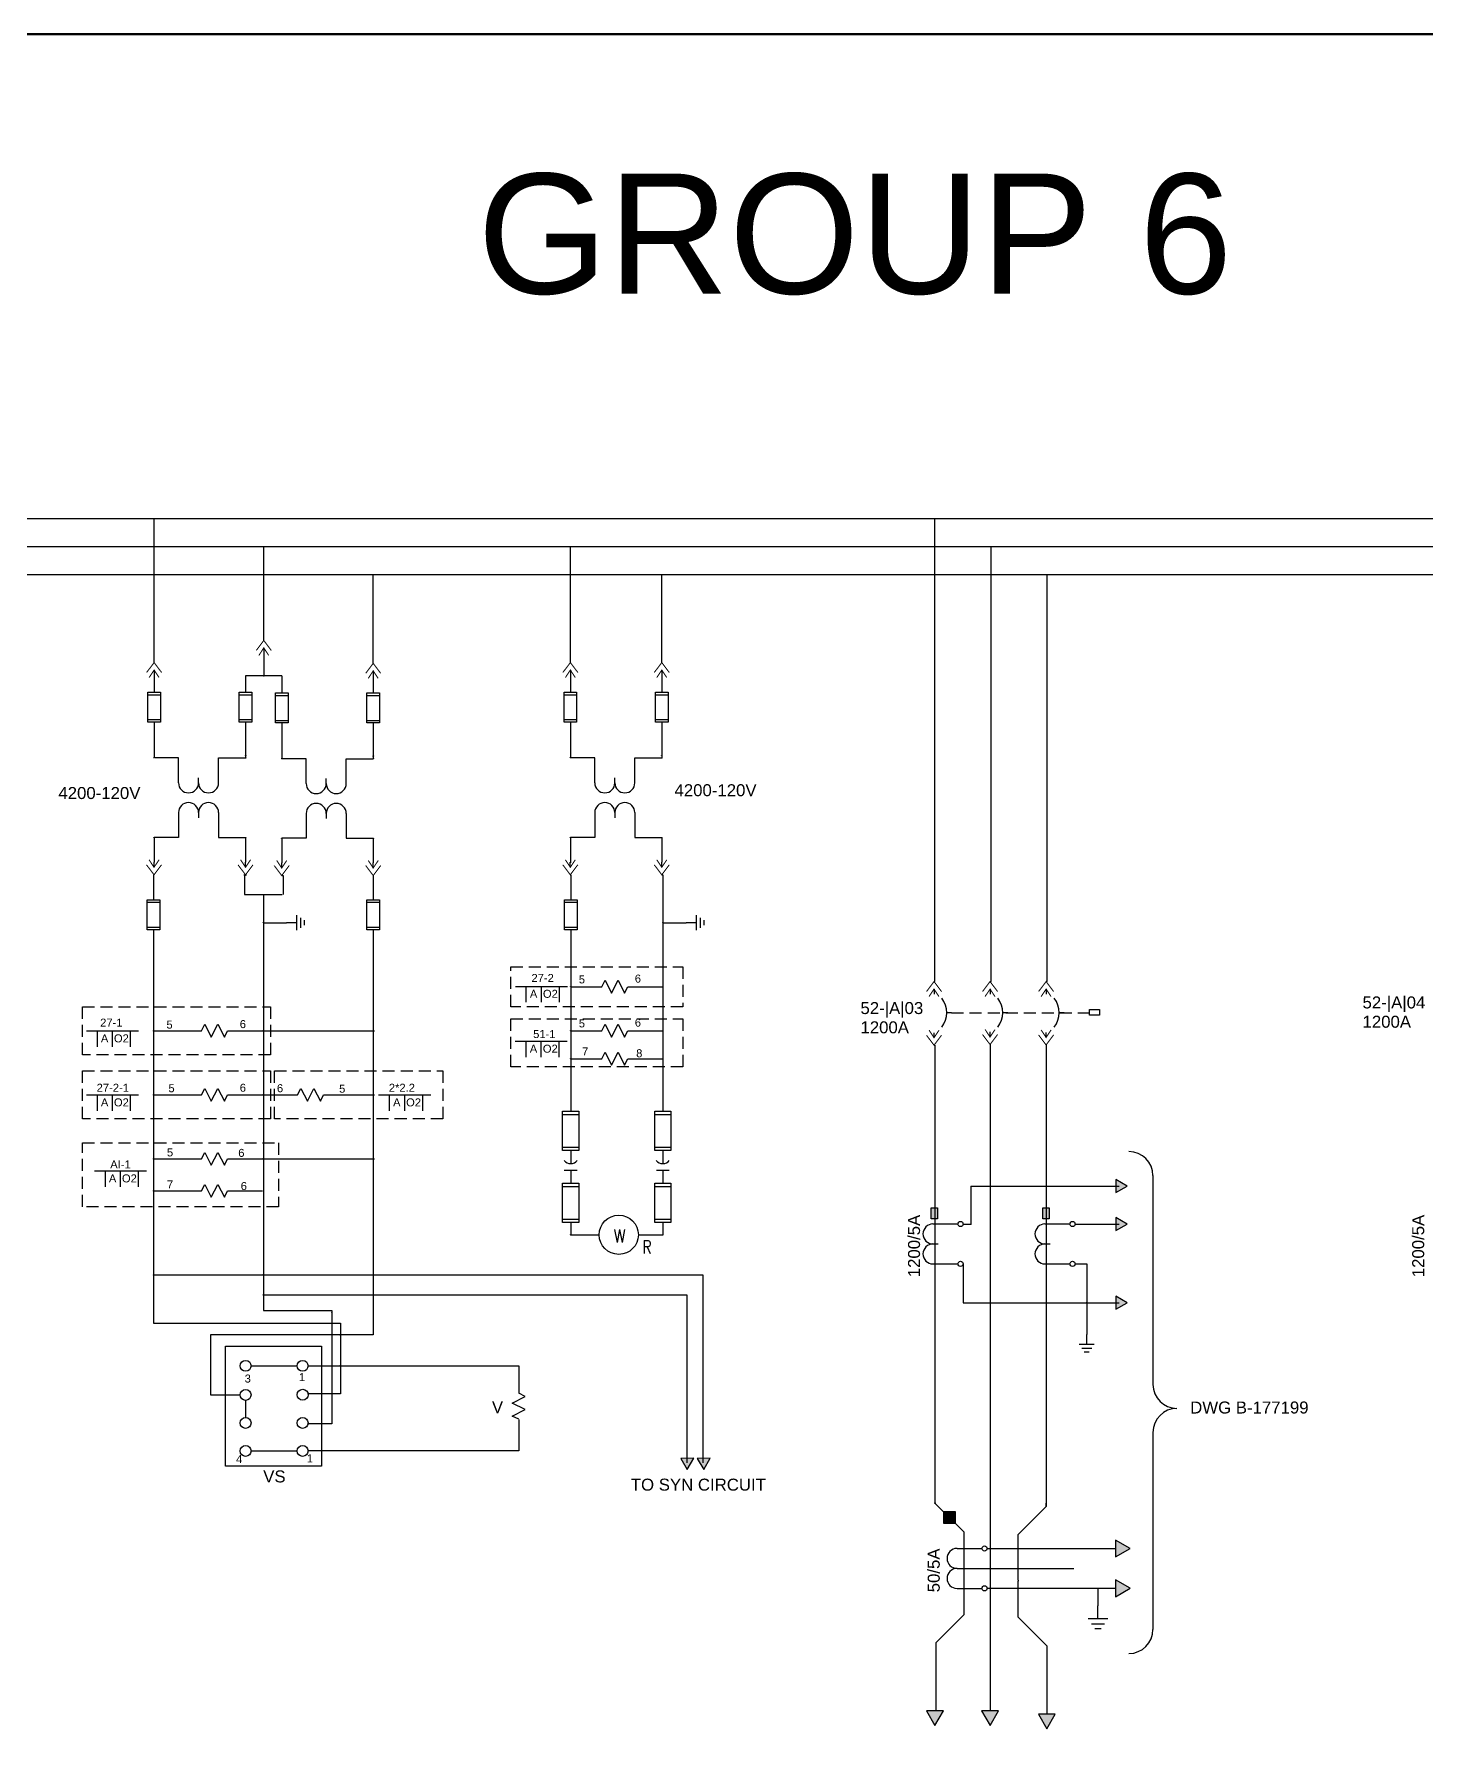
# Model space of a CAD drawing. Header units: millimetres. Extents: x -77 to 460, y -253 to 95.
# Drawn here: x 58.9 to 232.8, y -117.3 to 95.1 of the extents above; entities that cross this region are included whole.
import ezdxf
from ezdxf.enums import TextEntityAlignment as Align

# ---------------------------------------------------------------- set-up
doc = ezdxf.new("R2010")
doc.units = ezdxf.units.MM
doc.header["$LTSCALE"] = 6
doc.header["$MEASUREMENT"] = 0
doc.linetypes.add('HIDDEN', pattern=[0.375, 0.25, -0.125])
for name, color, linetype in [('HIDDEN', 7, 'HIDDEN'), ('MISC', 7, 'Continuous'), ('SYMS', 7, 'Continuous'), ('TAGS', 150, 'Continuous'), ('WIRES', 7, 'Continuous')]:
    doc.layers.add(name, color=color, linetype=linetype)
doc.styles.get("Standard").update_dxf_attribs({"font": 'arial.ttf'})
doc.styles.add('WD', font='romans.shx')

# ---------------------------------------------------------------- blocks, each defined once
blk = doc.blocks.new('VFU0')
for p, q in [((-0.078, -0.188), (-0.078, 0.188)), ((-0.078, 0.188), (0.078, 0.188)), ((0.078, 0.188), (0.078, -0.188)), ((-0.078, 0.156), (0.078, 0.156)), ((-0.078, -0.156), (0.078, -0.156)), ((0.078, -0.188), (-0.078, -0.188))]:
    blk.add_line(p, q)
at = {"style": 'WD', "width": 0.7}
for tag, p in [('INST', (0.188, 0.234)), ('LOC', (0.188, 0.078)), ('DESC1', (0.18, -0.134)), ('DESC2', (0.188, -0.297)), ('DESC3', (0.188, -0.453))]:
    blk.add_attdef(tag, p, '', height=0.125, dxfattribs=at)
at = {"linetype": 'Continuous', "style": 'WD', "width": 0.7, "flags": 8}
blk.add_attdef('TERM01', text='', height=0.1, dxfattribs=at).set_placement((-0.055, 0.207), align=Align.RIGHT)
at = {"color": 7, "style": 'WD', "flags": 1}
for tag, p in [('X2TERM01', (0, 0.188)), ('X8TERM02', (0, -0.188))]:
    blk.add_attdef(tag, p, '', height=0.01, dxfattribs=at)
at = {"style": 'WD', "width": 0.7}
blk.add_attdef('RATING1', text='', height=0.0938, rotation=90, dxfattribs=at).set_placement((0, 0), align=Align.MIDDLE_CENTER)
at = {"linetype": 'Continuous', "style": 'WD', "flags": 9}
for tag, p in [('ASSYCODE', (-0.078, -0.105)), ('MFG', (-0.08, -0.088)), ('CAT', (-0.08, -0.073))]:
    blk.add_attdef(tag, text='', height=0.01, dxfattribs=at).set_placement(p, align=Align.RIGHT)
at = {"style": 'WD', "flags": 9}
blk.add_attdef('FAMILY', text='', height=0.01, dxfattribs=at).set_placement((-0.08, -0.036), align=Align.RIGHT)
at = {"linetype": 'Continuous', "style": 'WD', "width": 0.7, "flags": 8}
blk.add_attdef('TERM02', text='', height=0.1, dxfattribs=at).set_placement((-0.041, -0.213), align=Align.TOP_RIGHT)
blk = doc.blocks.new('VC01PJ_1-')
blk.add_line((0, -0.031), (0, -0.094))
for points in [[(-0.094, -0.062, 0.0125, 0.0125, 0), (0, 0.062, 0.0125, 0.0125, 0), (0.094, -0.062, 0, 0, 0)], [(0.062, -0.125, 0.0125, 0.0125, 0), (0, -0.031, 0.0125, 0.0125, 0), (-0.062, -0.125, 0, 0, 0)]]:
    blk.add_lwpolyline(points, format="xyseb")
at = {"linetype": 'Continuous', "style": 'WD', "width": 0.85, "flags": 8}
blk.add_attdef('TERM01', text='', height=0.125, dxfattribs=at).set_placement((-0.055, 0.113), align=Align.RIGHT)
at = {"style": 'WD', "width": 0.85}
for tag, p in [('INST', (0.219, 0.25)), ('TAG1', (0.221, -0.092)), ('LOC', (0.219, 0.078)), ('DESC1', (0.219, -0.266)), ('DESC2', (0.219, -0.438)), ('DESC3', (0.219, -0.609))]:
    blk.add_attdef(tag, p, '', height=0.125, dxfattribs=at)
at = {"style": 'WD'}
for tag, p, height, flags in [('FAMILY', (-0.132, 0.064), 0.01, 9), ('X2TERM01', (0, 0.062), 0.0125, 1), ('X2TERMDESC01', (0.026, 0.042), 0.01, 1), ('X8TERM02', (0, -0.094), 0.0125, 1), ('X8TERMDESC02', (0.013, -0.115), 0.01, 1)]:
    blk.add_attdef(tag, p, '', height=height, dxfattribs=dict(at, flags=flags))
at = {"linetype": 'Continuous', "style": 'WD', "flags": 9}
for tag, p in [('MFG', (-0.109, 0)), ('CAT', (-0.107, 0.019)), ('ASSYCODE', (-0.109, -0.014))]:
    blk.add_attdef(tag, text='', height=0.01, dxfattribs=at).set_placement(p, align=Align.CENTER)
at = {"linetype": 'Continuous', "style": 'WD', "width": 0.85, "flags": 8}
blk.add_attdef('TERM02', text='', height=0.125, dxfattribs=at).set_placement((-0.041, -0.151), align=Align.TOP_RIGHT)
at = {"color": 7, "style": 'WD', "flags": 1}
blk.add_attdef('WDTYPE', (-0.237, -0.081), '', height=0.01, dxfattribs=at)
at = {"style": 'WD', "flags": 9}
blk.add_attdef('WDBLKNAM', text='', height=0.01, dxfattribs=at).set_placement((-0.16, -0.106), align=Align.RIGHT)
at = {"style": 'WD'}
for tag, p in [('X4LINK', (-0.125, -0.062)), ('X1LINK', (0.125, -0.062))]:
    blk.add_attdef(tag, p, '', height=0.01, dxfattribs=at)
blk = doc.blocks.new('WDDOT')
for radius in [0.03, 0.0187, 0.00929]:
    blk.add_circle((0, 0), radius)
blk = doc.blocks.new('HC01PJ_1-')
blk.add_line((0.031, 0), (0.094, 0))
for points in [[(0.062, -0.094, 0.0125, 0.0125, 0), (-0.063, 0, 0.0125, 0.0125, 0), (0.062, 0.094, 0, 0, 0)], [(0.125, 0.062, 0.0125, 0.0125, 0), (0.031, 0, 0.0125, 0.0125, 0), (0.125, -0.063, 0, 0, 0)]]:
    blk.add_lwpolyline(points, format="xyseb")
at = {"style": 'WD', "width": 0.85}
for tag, p in [('INST', (-0.012, 0.467)), ('TAG1', (-0.01, 0.125)), ('LOC', (-0.012, 0.295)), ('DESC1', (-0.01, -0.344)), ('DESC2', (-0.01, -0.516)), ('DESC3', (-0.01, -0.687))]:
    blk.add_attdef(tag, text='', height=0.125, dxfattribs=at).set_placement(p, align=Align.CENTER)
at = {"style": 'WD', "flags": 9}
blk.add_attdef('WDTYPE', text='', height=0.01, dxfattribs=at).set_placement((-0.221, 0.075), align=Align.RIGHT)
at = {"style": 'WD'}
for tag, p, flags in [('X4TERMDESC01', (-0.094, 0.031), 1), ('X1TERMDESC02', (0.125, 0.031), 1), ('FAMILY', (0.206, 0.131), 9)]:
    blk.add_attdef(tag, p, '', height=0.01, dxfattribs=dict(at, flags=flags))
at = {"color": 7, "style": 'WD', "flags": 1}
for tag, p in [('X4TERM01', (-0.063, 0)), ('X1TERM02', (0.094, 0))]:
    blk.add_attdef(tag, p, '', height=0.0125, dxfattribs=at)
at = {"style": 'WD'}
for tag, p in [('X2LINK', (0, 0.094)), ('X8LINK', (0, -0.094))]:
    blk.add_attdef(tag, p, '', height=0.01, dxfattribs=at)
at = {"linetype": 'Continuous', "style": 'WD', "flags": 9}
for tag, p in [('ASSYCODE', (0.219, 0.062)), ('MFG', (0.228, 0.089)), ('CAT', (0.23, 0.108))]:
    blk.add_attdef(tag, text='', height=0.01, dxfattribs=at).set_placement(p, align=Align.CENTER)
at = {"linetype": 'Continuous', "style": 'WD', "flags": 8}
blk.add_attdef('TERM01', text='', height=0.125, dxfattribs=at).set_placement((-0.104, -0.031), align=Align.TOP_RIGHT)
blk.add_attdef('TERM02', text='', height=0.125, dxfattribs=at).set_placement((0.146, -0.031), align=Align.TOP_LEFT)
blk = doc.blocks.new('HGND2')
for p, q in [((0.125, 0), (0, 0)), ((0.125, 0.09375), (0.125, -0.09375)), ((0.171875, 0.0625), (0.171875, -0.0625)), ((0.21875, 0.03125), (0.21875, -0.03125))]:
    blk.add_line(p, q)
at = {"style": 'WD', "width": 0.8}
for tag, p in [('INST', (0.25, 0.3125)), ('LOC', (0.25, 0.15625)), ('TAG1', (0.25, 0)), ('DESC1', (0.25, -0.15625)), ('DESC2', (0.25, -0.3125))]:
    blk.add_attdef(tag, text='', height=0.125, dxfattribs=at).set_placement(p, align=Align.MIDDLE_LEFT)
at = {"style": 'WD', "flags": 1}
for tag in ['ASSYCODE', 'CAT', 'X4TERM01', 'MFG', 'FAMILY']:
    blk.add_attdef(tag, (0, 0), '', height=0.01, dxfattribs=at)
blk = doc.blocks.new('HRE1')
for p, q in [((-0.125, 0), (-0.094, 0.062)), ((-0.094, 0.062), (-0.031, -0.062)), ((-0.031, -0.062), (0.031, 0.062)), ((0.031, 0.062), (0.094, -0.062)), ((0.094, -0.062), (0.125, 0))]:
    blk.add_line(p, q)
at = {"style": 'WD'}
for tag, width, p in [('INST', 0.7, (0, 0.888)), ('LOC', 0.7, (0, 0.719)), ('DESC1', 0.7, (0, 0.562)), ('DESC2', 0.7, (0, 0.406)), ('RATING1', 0.9, (0.006, 0.094))]:
    blk.add_attdef(tag, text='', height=0.125, dxfattribs=dict(at, width=width)).set_placement(p, align=Align.CENTER)
blk.add_attdef('TAG1', text='', height=0.125, dxfattribs=at).set_placement((0, 0.25), align=Align.CENTER)
for tag, p, height, flags in [('X4TERM01', (-0.125, 0), 0.0125, 1), ('X1TERM02', (0.125, 0), 0.0125, 1), ('FAMILY', (0.205, 0.152), 0.01, 9)]:
    blk.add_attdef(tag, p, '', height=height, dxfattribs=dict(at, flags=flags))
at = {"linetype": 'Continuous', "style": 'WD', "flags": 9}
for tag, p in [('ASSYCODE', (0.219, 0.062)), ('MFG', (0.228, 0.089)), ('CAT', (0.23, 0.108))]:
    blk.add_attdef(tag, text='', height=0.01, dxfattribs=at).set_placement(p, align=Align.CENTER)
at = {"linetype": 'Continuous', "style": 'WD', "flags": 8}
blk.add_attdef('TERM01', text='', height=0.125, dxfattribs=at).set_placement((-0.219, -0.031), align=Align.TOP_RIGHT)
blk.add_attdef('TERM02', text='', height=0.125, dxfattribs=at).set_placement((0.219, -0.031), align=Align.TOP_LEFT)
at = {"style": 'WD', "width": 0.9}
blk.add_attdef('RATING2', text='', height=0.125, dxfattribs=at).set_placement((0.006, -0.188), align=Align.TOP_CENTER)
blk = doc.blocks.new('VCA1')
blk.add_line((-0.062, -0.031), (0.062, -0.031))
blk.add_arc((0, 0.109), 0.0781, 216.8699, 323.1301)
at = {"style": 'WD'}
for tag, p, width in [('INST', (0.219, 0.488), 0.7), ('LOC', (0.219, 0.318), 0.7), ('TAG1', (0.127, 0.162), 0.9), ('RATING1', (0.125, 0.006), 0.7), ('RATING2', (0.125, -0.151), 0.7), ('DESC1', (0.129, -0.307), 0.7), ('DESC2', (0.129, -0.463), 0.7)]:
    blk.add_attdef(tag, p, '', height=0.125, dxfattribs=dict(at, width=width))
at = {"linetype": 'Continuous', "style": 'WD', "flags": 8}
blk.add_attdef('TERM01', text='', height=0.125, dxfattribs=at).set_placement((-0.086, 0.05), align=Align.RIGHT)
at = {"color": 7, "style": 'WD', "flags": 1}
for tag, p in [('X2TERM01', (0, 0.031)), ('X8TERM02', (0, -0.031))]:
    blk.add_attdef(tag, p, '', height=0.0125, dxfattribs=at)
at = {"linetype": 'Continuous', "style": 'WD', "flags": 8}
blk.add_attdef('TERM02', text='', height=0.125, dxfattribs=at).set_placement((-0.072, -0.057), align=Align.TOP_RIGHT)
at = {"style": 'WD', "flags": 9}
blk.add_attdef('FAMILY', (-0.224, -0.189), '', height=0.01, rotation=90, dxfattribs=at)
at = {"linetype": 'Continuous', "style": 'WD', "flags": 9}
for tag, p in [('CAT', (-0.18, -0.164)), ('MFG', (-0.16, -0.166)), ('ASSYCODE', (-0.134, -0.175))]:
    blk.add_attdef(tag, text='', height=0.01, rotation=90, dxfattribs=at).set_placement(p, align=Align.CENTER)
blk = doc.blocks.new('HMO12')
blk.add_circle((0, 0), 0.188)
at = {"style": 'WD'}
for tag, width, p in [('INST', 0.7, (-0.026, 0.559)), ('LOC', 0.7, (-0.026, 0.39)), ('TAG1', 0.9, (-0.031, 0.234)), ('RATING1', 0.8, (0, 0))]:
    blk.add_attdef(tag, text='', height=0.125, dxfattribs=dict(at, width=width)).set_placement(p, align=Align.CENTER)
at = {"style": 'WD', "flags": 9}
blk.add_attdef('FAMILY', text='', height=0.01, dxfattribs=at).set_placement((-0.005, 0.17), align=Align.CENTER)
at = {"linetype": 'Continuous', "style": 'WD', "flags": 1}
for tag, p in [('CAT', (0, 0.159)), ('MFG', (0, 0.14))]:
    blk.add_attdef(tag, text='', height=0.01, dxfattribs=at).set_placement(p, align=Align.MIDDLE)
at = {"style": 'WD'}
for tag, p, width in [('DESC1', (1.126, 0.046), 0.9), ('DESC2', (1.126, -0.11), 0.9), ('DESC3', (1.126, -0.266), 0.9), ('RATING3', (1.125, -0.423), 0.8), ('RATING4', (1.125, -0.579), 0.8), ('WDTAGALT', (1.125, -0.75), 0.7)]:
    blk.add_attdef(tag, p, '', height=0.125, dxfattribs=dict(at, width=width))
at = {"style": 'WD', "flags": 1}
for tag, p in [('X4TERM01', (-0.188, 0)), ('X1TERM02', (0.188, 0)), ('X0TERM03', (0.133, -0.133))]:
    blk.add_attdef(tag, p, '', height=0.0125, dxfattribs=at)
at = {"linetype": 'Continuous', "style": 'WD', "flags": 9}
blk.add_attdef('ASSYCODE', text='', height=0.01, dxfattribs=at).set_placement((0, 0.125), align=Align.CENTER)
at = {"linetype": 'Continuous', "style": 'WD'}
blk.add_attdef('TERM01', text='', height=0.125, dxfattribs=at).set_placement((-0.231, -0.035), align=Align.TOP_RIGHT)
at = {"style": 'WD', "width": 0.8}
blk.add_attdef('RATING2', text='', height=0.125, dxfattribs=at).set_placement((0.001, -0.016), align=Align.TOP_CENTER)
at = {"linetype": 'Continuous', "style": 'WD'}
for tag, p in [('TERM02', (0.231, -0.035)), ('TERM03', (0.062, -0.219))]:
    blk.add_attdef(tag, text='', height=0.125, dxfattribs=at).set_placement(p, align=Align.TOP_LEFT)
blk = doc.blocks.new('HT0_05')
blk.add_lwpolyline([(0.081, -0.063), (0, 0.078), (-0.081, -0.063)], close=True)
at = {"style": 'WD', "flags": 1}
for tag, p in [('X4TERM01', (-0.045, 0)), ('X2TERM01', (0, 0.078)), ('X1TERM01', (0.045, 0)), ('X8TERM01', (0, -0.063))]:
    blk.add_attdef(tag, p, '', height=0.01, dxfattribs=at)
blk = doc.blocks.new('VRE1')
for p, q in [((-0.062, 0.031), (0.062, 0.094)), ((0.062, -0.031), (-0.062, 0.031)), ((0.062, 0.094), (0, 0.125)), ((-0.062, -0.094), (0.062, -0.031)), ((0, -0.125), (-0.062, -0.094))]:
    blk.add_line(p, q)
at = {"style": 'WD'}
for tag, p, width in [('INST', (0.219, 0.488), 0.7), ('LOC', (0.219, 0.318), 0.7), ('TAG1', (0.127, 0.162), 0.9), ('RATING1', (0.125, 0.006), 0.7), ('RATING2', (0.125, -0.151), 0.7), ('DESC1', (0.129, -0.307), 0.7), ('DESC2', (0.129, -0.463), 0.7)]:
    blk.add_attdef(tag, p, '', height=0.125, dxfattribs=dict(at, width=width))
at = {"linetype": 'Continuous', "style": 'WD', "flags": 8}
blk.add_attdef('TERM01', text='', height=0.125, dxfattribs=at).set_placement((-0.055, 0.144), align=Align.RIGHT)
at = {"style": 'WD', "flags": 9}
blk.add_attdef('FAMILY', (-0.184, 0.08), '', height=0.01, rotation=90, dxfattribs=at)
at = {"linetype": 'Continuous', "style": 'WD', "flags": 9}
for tag, p in [('CAT', (-0.139, 0.105)), ('MFG', (-0.12, 0.103)), ('ASSYCODE', (-0.094, 0.094))]:
    blk.add_attdef(tag, text='', height=0.01, rotation=90, dxfattribs=at).set_placement(p, align=Align.CENTER)
at = {"color": 7, "style": 'WD', "flags": 1}
for tag, p in [('X2TERM01', (0, 0.125)), ('X8TERM02', (0, -0.125))]:
    blk.add_attdef(tag, p, '', height=0.0125, dxfattribs=at)
at = {"linetype": 'Continuous', "style": 'WD', "flags": 8}
blk.add_attdef('TERM02', text='', height=0.125, dxfattribs=at).set_placement((-0.041, -0.151), align=Align.TOP_RIGHT)
blk = doc.blocks.new('HXF1PT')
for p, q in [((-0.25, 0.344), (-0.25, 0.032)), ((0, 0.344), (0, 0.281)), ((0.25, 0.344), (0.25, 0.032))]:
    blk.add_line(p, q)
for centre in [(-0.249, 0), (0.249, 0)]:
    blk.add_circle(centre, 0.0322)
for centre in [(-0.125, 0.344), (0.125, 0.344)]:
    blk.add_arc(centre, 0.125, 0, 180)
at = {"style": 'WD', "width": 0.7}
for tag, p in [('INST', (-0.388, 0.577)), ('LOC', (-0.388, 0.408)), ('DESC1', (-0.388, 0.252)), ('DESC2', (-0.388, 0.095))]:
    blk.add_attdef(tag, text='', height=0.125, dxfattribs=at).set_placement(p, align=Align.RIGHT)
at = {"style": 'WD'}
blk.add_attdef('TYPE', text='', height=0.125, dxfattribs=at).set_placement((0, 0.125), align=Align.CENTER)
blk.add_attdef('TAG1', (0.368, 0.188), '', height=0.125, dxfattribs=at)
for tag, p, height, flags in [('X4TERM01', (-0.281, 0), 0.0125, 1), ('X1TERM02', (0.281, 0), 0.0125, 1), ('FAMILY', (0.304, 0.191), 0.01, 9), ('X8TERM01', (-0.249, -0.032), 0.0125, 1), ('X8TERM02', (0.249, -0.032), 0.0125, 1)]:
    blk.add_attdef(tag, p, '', height=height, dxfattribs=dict(at, flags=flags))
at = {"linetype": 'Continuous', "style": 'WD', "flags": 9}
for tag, p in [('ASSYCODE', (0.329, 0.119)), ('MFG', (0.327, 0.143)), ('CAT', (0.329, 0.162))]:
    blk.add_attdef(tag, text='', height=0.01, dxfattribs=at).set_placement(p, align=Align.CENTER)
at = {"style": 'WD', "width": 0.7}
blk.add_attdef('RATING1', (0.368, 0.031), '', height=0.125, dxfattribs=at)
at = {"linetype": 'Continuous', "style": 'WD', "flags": 8}
for tag, p in [('TERM01', (-0.188, -0.031)), ('TERM02', (0.328, -0.031))]:
    blk.add_attdef(tag, text='', height=0.125, dxfattribs=at).set_placement(p, align=Align.TOP_LEFT)
blk = doc.blocks.new('VGND2')
for p, q in [((0, -0.125), (0, 0)), ((0.09375, -0.125), (-0.09375, -0.125)), ((-0.0625, -0.171875), (0.0625, -0.171875)), ((-0.03125, -0.21875), (0.03125, -0.21875))]:
    blk.add_line(p, q)
at = {"style": 'WD', "width": 0.8}
for tag, p in [('INST', (0.15625, 0.125)), ('LOC', (0.15625, -0.03125)), ('TAG1', (0.15625, -0.1875)), ('DESC1', (0.15625, -0.34375)), ('DESC2', (0.15625, -0.5))]:
    blk.add_attdef(tag, text='', height=0.125, dxfattribs=at).set_placement(p, align=Align.MIDDLE_LEFT)
at = {"style": 'WD', "flags": 1}
for tag in ['ASSYCODE', 'X2TERM01', 'CAT', 'FAMILY', 'MFG']:
    blk.add_attdef(tag, (0, 0), '', height=0.01, dxfattribs=at)

msp = doc.modelspace()

# ---------------------------------------------------------------- hatches: boundary and pattern name
h = msp.add_hatch(color=256)
h.dxf.hatch_style = 1
h.paths.add_polyline_path([(195.5, -53.65), (194.09, -52.84), (194.09, -54.46)])
h.paths.add_polyline_path([(195.5, -48.9), (194.09, -48.09), (194.09, -49.71)])
h.paths.add_polyline_path([(195.5, -63.5), (194.09, -62.69), (194.09, -64.31)])
h.paths.add_polyline_path([(171.82, -51.64), (171.5, -51.64), (171.5, -53.02), (171.82, -53.02)])
h.paths.add_polyline_path([(171.5, -51.64), (171.03, -51.64), (171.03, -53.02), (171.5, -53.02)])
h.paths.add_polyline_path([(185.78, -51.64), (185.38, -51.64), (185.38, -53.02), (185.78, -53.02)])
h.paths.add_polyline_path([(185.38, -51.64), (184.98, -51.64), (184.98, -53.02), (185.38, -53.02)])
h = msp.add_hatch(color=256)
h.dxf.hatch_style = 1
h.paths.add_polyline_path([(174, -89.58), (172.6, -89.58), (172.6, -89.63), (174, -91.04)])
h.paths.add_polyline_path([(172.6, -89.63), (172.6, -91.08), (174, -91.08), (174, -91.04)])
h = msp.add_hatch(color=256)
h.dxf.hatch_style = 1
h.paths.add_polyline_path([(195.9, -99.17), (194.07, -98.11), (194.07, -100.23)])
h.paths.add_polyline_path([(194.07, -93.15), (194.07, -95.26), (195.9, -94.2)])
h = msp.add_hatch(color=256)
h.dxf.hatch_style = 1
h.paths.add_polyline_path([(172.54, -114.49), (170.43, -114.49), (171.49, -116.32)])
h.paths.add_polyline_path([(179.43, -114.5), (177.32, -114.5), (178.38, -116.33)])
h.paths.add_polyline_path([(186.52, -114.9), (184.41, -114.9), (185.47, -116.72)])
at = {"layer": 'HIDDEN'}
h = msp.add_hatch(color=256, dxfattribs=at)
h.dxf.hatch_style = 1
h.paths.add_polyline_path([(141.38, -82.93), (139.75, -82.93), (140.56, -84.33)])
h.paths.add_polyline_path([(143.43, -82.93), (141.81, -82.93), (142.62, -84.33)])

# ---------------------------------------------------------------- linework, layer by layer
for p, q in [((77, 1.48), (77, 4.6)), ((82, 1.48), (82, 4.6)), ((92.95, 1.39), (92.95, 4.5)), ((97.95, 1.39), (97.95, 4.5)), ((129, 1.48), (129, 4.6)), ((134, 1.48), (134, 4.6)), ((79.5, 1.48), (79.5, 2.11)), ((95.45, 1.39), (95.45, 2.01)), ((131.5, 1.48), (131.5, 2.11)), ((77, -2.24), (77, -5.36)), ((79.5, -2.24), (79.5, -2.87)), ((82, -2.24), (82, -5.36)), ((92.95, -2.34), (92.95, -5.45)), ((95.45, -2.34), (95.45, -2.96)), ((97.95, -2.34), (97.95, -5.45)), ((129, -2.24), (129, -5.36)), ((131.5, -2.24), (131.5, -2.87)), ((134, -2.24), (134, -5.36)), ((73.95, -6.55), (73.94, -8.44)), ((85.37, -6.8), (85.37, -8.44)), ((89.9, -6.64), (89.89, -8.53)), ((101.32, -6.9), (101.32, -8.53)), ((125.95, -6.55), (125.95, -8.5)), ((137.37, -6.8), (137.37, -8.44)), ((119.09, -23.95), (125.59, -23.95)), ((120.44, -25.93), (120.44, -23.95)), ((122.34, -25.93), (122.34, -23.95)), ((124.59, -25.93), (124.59, -23.95)), ((173.58, -27.24), (172.98, -27.24)), ((180.58, -27.24), (179.98, -27.24)), ((187.62, -27.24), (187.02, -27.24)), ((65.5, -29.52), (72, -29.52)), ((66.86, -31.5), (66.86, -29.52)), ((68.75, -31.5), (68.75, -29.52)), ((71, -31.5), (71, -29.52)), ((119.07, -30.81), (125.57, -30.81)), ((120.43, -32.79), (120.43, -30.81)), ((122.32, -32.79), (122.32, -30.81)), ((124.57, -32.79), (124.57, -30.81)), ((65.5, -37.52), (72, -37.52)), ((66.86, -39.5), (66.86, -37.52)), ((68.75, -39.5), (68.75, -37.52)), ((71, -39.5), (71, -37.52)), ((102, -37.52), (108.5, -37.52)), ((103.36, -39.5), (103.36, -37.52)), ((105.25, -39.5), (105.25, -37.52)), ((107.5, -39.5), (107.5, -37.52)), ((66.5, -47.02), (73, -47.02)), ((67.86, -49), (67.86, -47.02)), ((69.75, -49), (69.75, -47.02)), ((72, -49), (72, -47.02)), ((198.73, -47.6), (198.73, -73.69)), ((178.47, -48.9), (178.57, -48.9)), ((185.47, -48.9), (185.57, -48.9)), ((176, -53.72), (175, -53.72)), ((189, -53.65), (194.5, -53.65)), ((175.01, -58.63), (175.01, -63.5)), ((175.01, -63.5), (189.01, -63.5)), ((73.88, -64.74), (73.88, -66.06)), ((101.32, -65.14), (101.32, -67.5)), ((86.06, -71.37), (91.82, -71.37)), ((81, -75), (84.7, -75)), ((85.38, -75.68), (85.38, -77.82)), ((198.73, -79.69), (198.73, -104.32)), ((86.06, -82), (91.82, -82)), ((93.29, -82.01), (93.18, -82.01)), ((119.5, -81.5), (119.5, -82.01)), ((178.38, -92.41), (178.38, -92.5)), ((181.87, -98.17), (181.87, -98.27)), ((171.59, -105.98), (171.59, -114.5)), ((185.47, -106.38), (185.47, -114.9))]:
    msp.add_line(p, q)
at = {"color": 5, "lineweight": 70}
msp.add_lwpolyline([(-76.5, 95.06), (459.57, 95.06), (459.57, -252.56), (-76.5, -252.56)], close=True, dxfattribs=at)
for points in [[(190.81, -26.85), (192.04, -26.85), (192.04, -27.55), (190.81, -27.55)], [(171.03, -51.64), (171.82, -51.64), (171.82, -53.02), (171.03, -53.02)], [(184.98, -51.64), (185.78, -51.64), (185.78, -53.02), (184.98, -53.02)], [(82.88, -68.91), (94.88, -68.91), (94.88, -83.91), (82.88, -83.91)], [(172.6, -89.58), (174, -89.58), (174, -91.08), (172.6, -91.08)]]:
    msp.add_lwpolyline(points, close=True)
for centre in [(85.38, -71.37), (92.5, -71.37), (92.51, -74.98), (85.38, -75), (85.38, -78.5), (92.5, -78.5), (85.38, -82), (92.5, -82)]:
    msp.add_circle(centre, 0.683)
for centre, radius, start, end in [((78.25, 1.48), 1.25, 180, 0), ((80.75, 1.48), 1.25, 180, 0), ((94.2, 1.39), 1.25, 180, 0), ((96.7, 1.39), 1.25, 180, 0), ((130.25, 1.48), 1.25, 180, 0), ((132.75, 1.48), 1.25, 180, 0), ((78.25, -2.24), 1.25, 0, 180), ((80.75, -2.24), 1.25, 0, 180), ((94.2, -2.34), 1.25, 0, 180), ((96.7, -2.34), 1.25, 0, 180), ((130.25, -2.24), 1.25, 0, 180), ((132.75, -2.24), 1.25, 0, 180), ((169.91, -27.24), 3.05, 323.1301, 36.8699), ((176.91, -27.24), 3.05, 323.1301, 36.8699), ((183.96, -27.24), 3.05, 323.1301, 36.8699), ((195.73, -47.6), 3, 0, 90), ((201.73, -73.69), 3, 180, 270), ((201.73, -79.69), 3, 90, 180), ((195.73, -104.32), 3, 270, 0)]:
    msp.add_arc(centre, radius, start, end)
at = {"layer": 'HIDDEN'}
msp.add_line((173.58, -27.24), (190.81, -27.24), dxfattribs=at)
for points in [[(118.5, -21.5), (140, -21.5), (140, -26.5), (118.5, -26.5)], [(65, -26.5), (88.5, -26.5), (88.5, -32.5), (65, -32.5)], [(118.5, -28), (140, -28), (140, -34), (118.5, -34)], [(65, -34.5), (88.5, -34.5), (88.5, -40.5), (65, -40.5)], [(89, -34.5), (110, -34.5), (110, -40.5), (89, -40.5)], [(65, -43.5), (89.5, -43.5), (89.5, -51.5), (65, -51.5)]]:
    msp.add_lwpolyline(points, close=True, dxfattribs=at)
at = {"layer": 'WIRES'}
for p, q in [((-33, 34.5), (75, 34.5)), ((73.95, 31.05), (73.95, 34.5)), ((75, 34.5), (159.5, 34.5)), ((159.5, 34.5), (250.5, 34.5)), ((171.5, 31.05), (171.5, 34.5)), ((-33, 31), (75, 31)), ((73.95, 27.55), (73.95, 30.95)), ((75, 31), (159.5, 31)), ((87.65, 27.55), (87.65, 31)), ((125.95, 27.55), (125.95, 31)), ((159.5, 31), (250.5, 31)), ((171.5, 27.55), (171.5, 30.95)), ((178.5, 27.55), (178.5, 31)), ((-33, 27.5), (75, 27.5)), ((73.95, 16.51), (73.95, 27.45)), ((75, 27.5), (159.5, 27.5)), ((87.65, 19.27), (87.65, 27.45)), ((101.32, 16.42), (101.32, 27.5)), ((125.95, 16.51), (125.95, 27.45)), ((137.37, 16.51), (137.37, 27.5)), ((159.5, 27.5), (250.5, 27.5)), ((171.5, -23.36), (171.5, 27.45)), ((178.5, -23.36), (178.5, 27.45)), ((185.5, -23.36), (185.5, 27.5)), ((87.65, 17.71), (87.65, 14.85)), ((73.95, 14.95), (73.95, 12.82)), ((125.95, 14.95), (125.95, 12.82)), ((137.37, 14.95), (137.37, 12.82)), ((85.37, 14.85), (85.37, 12.82)), ((89.9, 14.85), (85.37, 14.85)), ((89.9, 14.85), (89.9, 12.72)), ((101.32, 14.85), (101.32, 12.72)), ((73.95, 9.07), (73.95, 4.65)), ((85.37, 9.07), (85.37, 4.57)), ((89.9, 8.97), (89.9, 4.55)), ((101.32, 8.97), (101.32, 4.47)), ((125.95, 9.07), (125.95, 4.65)), ((137.37, 9.07), (137.37, 4.57)), ((73.9, 4.6), (73.88, 4.6)), ((77, 4.6), (74, 4.6)), ((82, 4.6), (85.37, 4.6)), ((89.85, 4.5), (89.84, 4.5)), ((92.95, 4.5), (89.95, 4.5)), ((97.95, 4.5), (101.32, 4.5)), ((125.9, 4.6), (125.88, 4.6)), ((129, 4.6), (126, 4.6)), ((134, 4.6), (137.37, 4.6)), ((73.95, -5.33), (73.95, -6.55)), ((77, -5.36), (73.95, -5.36)), ((82, -5.36), (85.37, -5.36)), ((85.37, -5.33), (85.37, -6.8)), ((89.9, -5.42), (89.9, -6.64)), ((92.95, -5.45), (89.9, -5.45)), ((97.95, -5.45), (101.32, -5.45)), ((101.32, -5.42), (101.32, -6.9)), ((125.95, -5.33), (125.95, -6.55)), ((129, -5.36), (125.95, -5.36)), ((134, -5.36), (137.37, -5.36)), ((137.37, -5.33), (137.37, -6.8)), ((73.94, -10), (73.88, -10)), ((73.88, -10), (73.88, -13.12)), ((85.37, -10), (85.26, -10)), ((85.26, -10), (85.26, -12.48)), ((85.37, -10), (85.27, -10.1)), ((85.37, -10), (85.5, -10)), ((89.89, -10.09), (90.08, -10.09)), ((90.08, -10.09), (90.08, -12.48)), ((101.32, -10.09), (101.32, -13.12)), ((125.94, -10), (126, -10)), ((126, -10), (126, -13.12)), ((137.37, -10), (137.5, -10)), ((137.5, -10), (137.5, -39.56)), ((85.26, -12.48), (89.94, -12.48)), ((87.6, -12.46), (87.6, -64.45)), ((73.88, -16.88), (73.88, -64.74)), ((87.6, -16), (90.5, -16)), ((101.32, -16.88), (101.32, -65.14)), ((126, -16.88), (126, -39.56)), ((137.53, -16), (140.43, -16)), ((126, -24), (129.88, -24)), ((133.12, -24), (137.5, -24)), ((171.38, -23.36), (171.5, -23.36)), ((178.38, -23.36), (178.5, -23.36)), ((185.38, -23.36), (185.5, -23.36)), ((73.88, -29.5), (79.87, -29.5)), ((83.12, -29.5), (87.55, -29.5)), ((87.65, -29.5), (101.27, -29.5)), ((101.37, -29.5), (101.5, -29.5)), ((126, -29.5), (129.88, -29.5)), ((133.12, -29.5), (137.5, -29.5)), ((171.38, -31.3), (171.5, -31.3)), ((171.5, -31.3), (171.5, -88.56)), ((178.38, -31.22), (178.38, -92.41)), ((185.38, -31.26), (185.38, -88.93)), ((126, -33), (129.88, -33)), ((133.12, -33), (137.5, -33)), ((73.88, -37.5), (79.87, -37.5)), ((83.12, -37.5), (87.55, -37.5)), ((87.65, -37.5), (91.87, -37.5)), ((95.12, -37.5), (101.27, -37.5)), ((101.37, -37.5), (101.5, -37.5)), ((126, -44.44), (126, -46.09)), ((137.5, -44.44), (137.5, -46.09)), ((73.88, -45.5), (79.87, -45.5)), ((83.12, -45.5), (87.55, -45.5)), ((87.65, -45.5), (101.27, -45.5)), ((101.37, -45.5), (101.5, -45.5)), ((126, -46.91), (126, -48.56)), ((137.5, -46.91), (137.5, -48.56)), ((73.88, -49.5), (79.87, -49.5)), ((83.12, -49.5), (87.5, -49.5)), ((175.97, -48.9), (178.47, -48.9)), ((176, -53.72), (176, -48.9)), ((178.57, -48.9), (185.47, -48.9)), ((185.57, -48.9), (194.5, -48.9)), ((126, -53.44), (126, -55.03)), ((126, -55), (129.56, -55)), ((134.44, -55), (137.5, -55)), ((137.5, -53.44), (137.5, -55.03)), ((189, -58.61), (190.45, -58.61)), ((190.45, -58.61), (190.45, -63.45)), ((73.88, -60), (87.55, -60)), ((87.65, -60), (101.27, -60)), ((101.37, -60), (142.5, -60)), ((142.5, -60), (142.5, -83.5)), ((87.6, -62.5), (101.27, -62.5)), ((101.37, -62.5), (140.5, -62.5)), ((140.5, -62.5), (140.5, -83.5)), ((189.01, -63.5), (194.5, -63.5)), ((190.45, -63.55), (190.45, -67.45)), ((87.6, -64.45), (96.15, -64.45)), ((96.15, -64.45), (96.15, -67.45)), ((73.88, -66.06), (96.1, -66.06)), ((101.32, -67.5), (81, -67.5)), ((81, -67.5), (81, -75)), ((96.15, -67.55), (96.15, -71.32)), ((96.2, -66.06), (97.22, -66.06)), ((97.22, -66.06), (97.22, -67.45)), ((97.22, -67.55), (97.22, -71.32)), ((93.18, -71.37), (119.5, -71.37)), ((96.15, -71.42), (96.15, -78.63)), ((97.22, -71.42), (97.22, -74.88)), ((119.5, -71.37), (119.5, -74.81)), ((96.1, -74.88), (93.11, -74.88)), ((97.22, -74.88), (96.2, -74.88)), ((119.5, -78.06), (119.5, -81.5)), ((96.15, -78.63), (93.2, -78.63)), ((93.2, -78.63), (93.2, -78.72)), ((119.5, -82.01), (93.29, -82.01)), ((171.5, -88.53), (175.1, -92.13)), ((181.87, -92.44), (185.38, -88.93)), ((185.38, -88.93), (185.38, -88.53)), ((175.1, -92.13), (175.1, -96.64)), ((178.38, -92.5), (178.38, -114.5)), ((181.87, -98.17), (181.87, -92.44)), ((178.01, -94.2), (178.33, -94.2)), ((178.43, -94.2), (181.82, -94.2)), ((181.92, -94.2), (194.07, -94.2)), ((174.56, -96.69), (188.85, -96.69)), ((175.1, -96.74), (175.1, -102.47)), ((178.01, -99.17), (178.33, -99.17)), ((178.43, -99.17), (181.82, -99.17)), ((181.87, -102.78), (181.87, -98.27)), ((181.92, -99.17), (194.07, -99.17)), ((191.86, -99.17), (191.86, -101.37)), ((175.1, -102.47), (171.59, -105.98)), ((185.47, -106.38), (181.87, -102.78))]:
    msp.add_line(p, q, dxfattribs=at)
for centre, start, end in [((73.95, 31), 90, 270), ((171.5, 31), 90, 270), ((73.95, 27.5), 90, 270), ((87.65, 27.5), 90, 270), ((125.95, 27.5), 90, 270), ((171.5, 27.5), 90, 270), ((178.5, 27.5), 90, 270), ((73.95, 4.6), 0, 180), ((89.9, 4.5), 0, 180), ((125.95, 4.6), 0, 180), ((87.6, -29.5), 0, 180), ((101.32, -29.5), 0, 180), ((87.6, -37.5), 0, 180), ((101.32, -37.5), 0, 180), ((87.6, -45.5), 0, 180), ((101.32, -45.5), 0, 180), ((87.6, -60), 0, 180), ((101.32, -60), 0, 180), ((101.32, -62.5), 0, 180), ((190.45, -63.5), 90, 270), ((96.15, -64.74), 90, 180), ((96.15, -67.5), 90, 270), ((97.22, -67.5), 90, 270), ((96.15, -71.37), 90, 270), ((97.22, -71.37), 90, 270), ((96.15, -74.88), 0, 180), ((178.38, -94.2), 0, 180), ((181.87, -94.2), 0, 180), ((175.1, -96.69), 90, 270), ((178.38, -99.17), 0, 180), ((181.87, -99.17), 0, 180)]:
    msp.add_arc(centre, 0.05, start, end, dxfattribs=at)

# ---------------------------------------------------------------- block references
at = {"layer": 'SYMS'}
for p in [(73.95, 34.5), (171.5, 34.5), (87.65, 31), (125.95, 31), (178.5, 31), (101.32, 27.5), (137.37, 27.5), (185.5, 27.5), (87.65, 14.85), (85.37, 4.92), (85.37, 4.6), (101.32, 4.82), (101.32, 4.5), (137.37, 4.92), (137.37, 4.6), (73.95, -5.36), (85.37, -5.36), (89.9, -5.45), (101.32, -5.45), (125.95, -5.36), (137.37, -5.36), (85.26, -10), (85.26, -10.11), (87.6, -16), (137.53, -16), (126, -24), (137.5, -24), (73.88, -29.5), (126, -29.5), (137.5, -29.5), (126, -33), (137.5, -33), (73.88, -37.5), (73.88, -45.5), (73.88, -49.5), (126, -55), (137.5, -55), (73.88, -60), (87.6, -62.5), (171.5, -88.53), (191.86, -99.17)]:
    msp.add_blockref('WDDOT', p, dxfattribs=at)
for name, p, xscale, yscale, zscale in [('VC01PJ_1-', (87.65, 18.65), 10, 10, 10), ('VC01PJ_1-', (73.95, 15.89), 10, 10, 10), ('VC01PJ_1-', (101.32, 15.79), 10, 10, 10), ('VC01PJ_1-', (125.95, 15.89), 10, 10, 10), ('VC01PJ_1-', (137.37, 15.89), 10, 10, 10), ('VFU0', (73.95, 10.94), 10, 10, 10), ('VFU0', (85.37, 10.94), 10, 10, 10), ('VFU0', (125.95, 10.94), 10, 10, 10), ('VFU0', (137.37, 10.94), 10, 10, 10), ('VFU0', (89.9, 10.85), 10, 10, 10), ('VFU0', (101.32, 10.85), 10, 10, 10), ('VFU0', (73.88, -15), 10, 10, 10), ('VFU0', (101.32, -15), 10, 10, 10), ('VFU0', (126, -15), 10, 10, 10), ('HGND2', (90.5, -16), 10, 10, 10), ('HGND2', (140.43, -16), 10, 10, 10), ('HRE1', (131.5, -24), 13, 13, 13), ('HRE1', (81.5, -29.5), 13, 13, 13), ('HRE1', (131.5, -29.5), 13, 13, 13), ('HRE1', (131.5, -33), 13, 13, 13), ('HRE1', (81.5, -37.5), 13, 13, 13), ('HRE1', (93.5, -37.5), 13, 13, 13), ('VFU0', (126, -42), 13, 13, 13), ('VFU0', (137.5, -42), 13, 13, 13), ('HRE1', (81.5, -45.5), 13, 13, 13), ('VCA1', (126, -46.5), 13, 13, 13), ('VCA1', (137.5, -46.5), 13, 13, 13), ('HRE1', (81.5, -49.5), 13, 13, 13), ('VFU0', (126, -51), 13, 13, 13), ('VFU0', (137.5, -51), 13, 13, 13), ('VGND2', (190.45, -67.45), 10, 10, 10), ('VRE1', (119.5, -76.43), 13, 13, 13), ('VGND2', (191.86, -101.37), 13, 13, 13)]:
    msp.add_blockref(name, p, dxfattribs=dict(at, xscale=xscale, yscale=yscale, zscale=zscale))
for name, p, xscale, yscale, zscale, rotation in [('HC01PJ_1-', (73.94, -9.38), 10, 10, 10, 90), ('HC01PJ_1-', (85.37, -9.38), 10, 10, 10, 90), ('HC01PJ_1-', (89.89, -9.47), 10, 10, 10, 90), ('HC01PJ_1-', (101.32, -9.47), 10, 10, 10, 90), ('HC01PJ_1-', (125.94, -9.38), 10, 10, 10, 90), ('HC01PJ_1-', (137.37, -9.38), 10, 10, 10, 90), ('HC01PJ_1-', (171.38, -23.98), 10, 10, 10, 270), ('HC01PJ_1-', (178.38, -23.98), 10, 10, 10, 270), ('HC01PJ_1-', (185.38, -23.98), 10, 10, 10, 270), ('HC01PJ_1-', (171.38, -30.68), 10, 10, 10, 89.99999999999999), ('HC01PJ_1-', (178.38, -30.59), 10, 10, 10, 89.99999999999999), ('HC01PJ_1-', (185.38, -30.64), 10, 10, 10, 89.99999999999999), ('HT0_05', (194.48, -48.76), 10, 10, 10, 29.99999999999999), ('HT0_05', (194.48, -53.51), 10, 10, 10, 29.99999999999999), ('HXF1PT', (174.69, -56.14), 10, 10, 10, 89.99999999999999), ('HXF1PT', (188.68, -56.14), 10, 10, 10, 89.99999999999999), ('HT0_05', (194.48, -63.36), 10, 10, 10, 29.99999999999999), ('HT0_05', (140.7, -83.32), 10, 10, 10, 300.0000000000001), ('HT0_05', (142.75, -83.32), 10, 10, 10, 300.0000000000001), ('HT0_05', (194.88, -94.2), 13, 13, 13, 270), ('HXF1PT', (177.69, -96.69), 10, 10, 10, 89.99999999999999), ('HT0_05', (194.88, -99.17), 13, 13, 13, 270), ('HT0_05', (171.49, -115.3), 13, 13, 13, 180), ('HT0_05', (178.38, -115.31), 13, 13, 13, 180), ('HT0_05', (185.47, -115.71), 13, 13, 13, 180)]:
    msp.add_blockref(name, p, dxfattribs=dict(at, xscale=xscale, yscale=yscale, zscale=zscale, rotation=rotation))
ref = msp.add_blockref('HMO12', (132, -55), dxfattribs=dict(at, xscale=13, yscale=13, zscale=13))
ref.add_attrib('RATING2', 'R', dxfattribs={"layer": 'MISC', "height": 1.62, "style": 'WD', "width": 0.8}).set_placement((135.52, -55.71), align=Align.TOP_CENTER)
ref.add_attrib('TAG1', 'W', dxfattribs={"layer": 'TAGS', "height": 1.62, "style": 'WD', "width": 0.9}).set_placement((132.09, -55.96), align=Align.CENTER)

# ---------------------------------------------------------------- texts
at = {"color": 5, "lineweight": 70}
msp.add_text('GROUP 6', height=15, dxfattribs=at).set_placement((114.33, 62.61))
for s, height, p in [('4200-120V', 1.5, (61.99, -0.54)), ('4200-120V', 1.5, (138.96, -0.19)), ('27-2', 1, (121.09, -23.4)), ('5', 1, (127, -23.58)), ('6', 1, (134, -23.48)), ('A', 1, (120.89, -25.38)), ('O2', 1, (122.52, -25.38)), ('52-|A|04', 1.5, (224.91, -26.71)), ('52-|A|03', 1.5, (162.19, -27.41)), ('1200A', 1.5, (224.91, -29.12)), ('27-1', 1, (67.21, -28.98)), ('5', 1, (75.49, -29.23)), ('6', 1, (84.65, -29.17)), ('51-1', 1, (121.3, -30.41)), ('5', 1, (127, -29.08)), ('6', 1, (134, -28.98)), ('1200A', 1.5, (162.19, -29.82)), ('A', 1, (67.3, -30.95)), ('O2', 1, (68.93, -30.95)), ('A', 1, (120.88, -32.24)), ('O2', 1, (122.51, -32.24)), ('27-2-1', 1, (66.77, -37.12)), ('A', 1, (67.3, -38.95)), ('O2', 1, (68.93, -38.95)), ('5', 1, (75.74, -37.18)), ('6', 1, (84.65, -37.12)), ('6', 1, (89.29, -37.18)), ('5', 1, (97.06, -37.24)), ('2*2.2', 1, (103.27, -37.12)), ('A', 1, (103.8, -38.95)), ('O2', 1, (105.43, -38.95)), ('5', 1, (75.55, -45.2)), ('6', 1, (84.46, -45.26)), ('AI-1', 1, (68.47, -46.7)), ('A', 1, (68.3, -48.45)), ('O2', 1, (69.93, -48.45)), ('7', 1, (75.55, -49.21)), ('6', 1, (84.77, -49.4)), ('3', 1, (85.26, -73.46)), ('1', 1, (92.04, -73.28)), ('V', 1.5, (116.15, -77.29)), ('DWG B-177199', 1.5, (203.38, -77.33)), ('4', 1, (84.19, -83.53)), ('1', 1, (93.02, -83.44)), ('VS', 1.5, (87.58, -85.94)), ('TO SYN CIRCUIT ', 1.5, (133.5, -86.97))]:
    msp.add_text(s, height=height).set_placement(p)
for s, p in [('1200/5A', (169.63, -60.3)), ('1200/5A', (232.61, -60.3)), ('50/5A', (172.09, -99.67))]:
    msp.add_text(s, height=1.5, rotation=90).set_placement(p)
at = {"layer": 'HIDDEN'}
for s, p in [('7', (127.41, -32.59)), ('8', (134.17, -32.81))]:
    msp.add_text(s, height=1, dxfattribs=at).set_placement(p)

doc.saveas('drawing.dxf')
